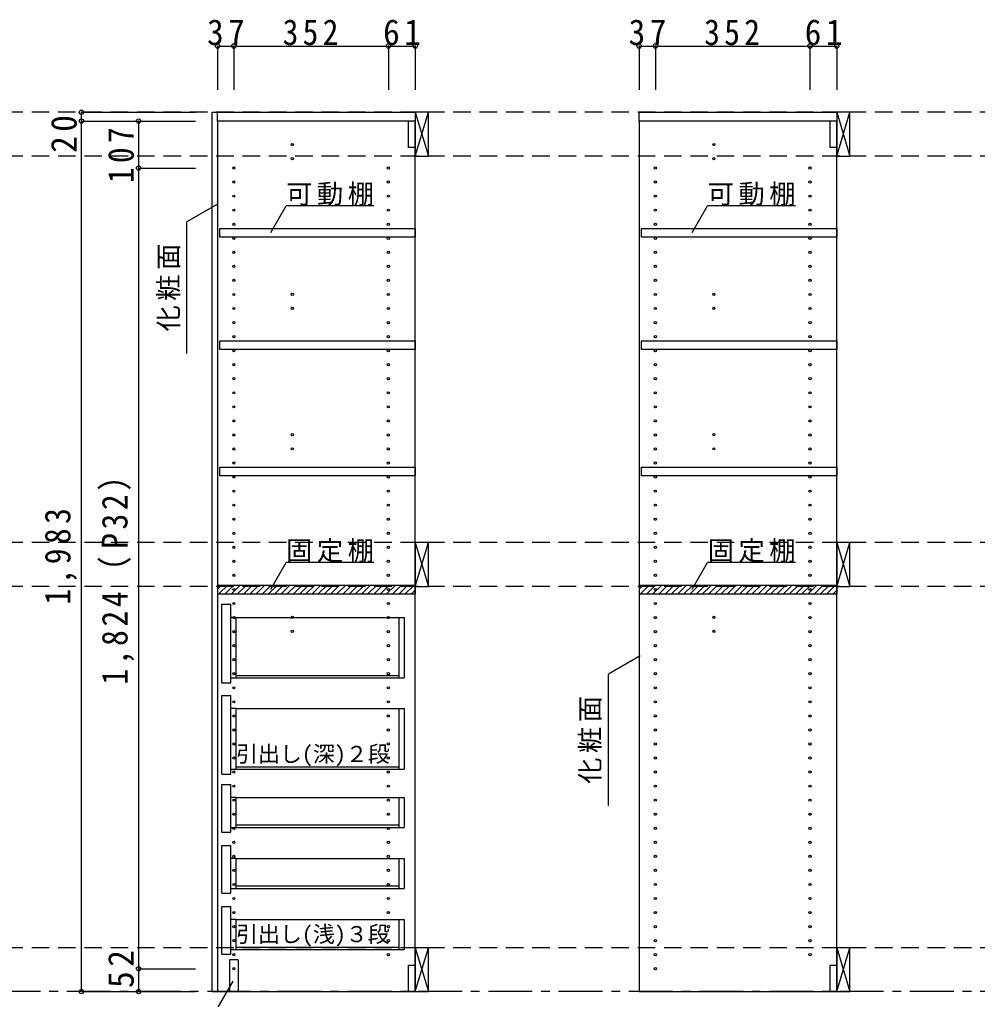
# Model space of a CAD drawing. Units: millimetres at full size, sheet at 1:20; details may follow other scales. Extents: x -3922 to 3878, y -2932 to 2722.
# Drawn here: x -596 to 1585, y -1729 to 503 of the extents above; entities that cross this region are included whole.
import ezdxf
from ezdxf.enums import TextEntityAlignment as Align

# ---------------------------------------------------------------- set-up
doc = ezdxf.new("R2010")
doc.units = ezdxf.units.MM
doc.header["$LTSCALE"] = 20
doc.header["$PDMODE"] = 32
doc.header["$PDSIZE"] = 10
for name, pattern in [('CHAIN1', [8, 5, -1, 1, -1]), ('DASHED1', [1.8, 1.2, -0.6]), ('DASHED2', [3, 2, -1])]:
    doc.linetypes.add(name, pattern=pattern)
for name, color, linetype in [('0-2_本体', 2, 'Continuous'), ('0-3_固定棚', 2, 'Continuous'), ('0-4_可動棚', 3, 'Continuous'), ('0-5', 4, 'Continuous'), ('0-6_ﾊﾟｲﾌﾟﾊﾝｶﾞｰ', 2, 'Continuous'), ('0-7_桟木・巾木', 2, 'Continuous'), ('0-8_引き出し', 2, 'Continuous'), ('0-A_文字', 7, 'Continuous'), ('0-B_寸法', 7, 'Continuous'), ('0-C_ハッチ', 4, 'Continuous')]:
    doc.layers.add(name, color=color, linetype=linetype)
doc.styles.add('ＭＳ ゴシック', font='')
doc.styles.get('ＭＳ ゴシック').set_extended_font_data('MS Gothic')

# ---------------------------------------------------------------- blocks, each defined once
blk = doc.blocks.new('引出(深)')
at = {"layer": '0-8_引き出し'}
for p, q in [((-188.08, 200.1), (-168.08, 200.1)), ((-188.08, 21.1), (-188.08, 200.1)), ((-168.08, 21.1), (-168.08, 200.1)), ((-156.08, 170.1), (-168.08, 170.1)), ((-156.08, 32.1), (-156.08, 170.1)), ((214.76, 170.1), (226.92, 170.1)), ((214.92, 170.1), (214.92, 32.1)), ((226.92, 170.1), (226.92, 32.1)), ((-168.08, 32.1), (-156.08, 32.1)), ((-156.08, 37.6), (214.92, 37.6)), ((214.92, 32.1), (226.92, 32.1)), ((-188.08, 21.1), (-168.08, 21.1)), ((-188.08, -7.9), (-168.08, -7.9)), ((-188.08, -186.9), (-188.08, -7.9)), ((-168.08, -186.9), (-168.08, -7.9)), ((-156.08, -37.9), (-168.08, -37.9)), ((-156.08, -175.9), (-156.08, -37.9)), ((214.76, -37.9), (226.92, -37.9)), ((214.92, -37.9), (214.92, -175.9)), ((226.92, -37.9), (226.92, -175.9)), ((-168.08, -175.9), (-156.08, -175.9)), ((-156.08, -170.4), (214.92, -170.4)), ((214.92, -175.9), (226.92, -175.9)), ((-188.08, -186.9), (-168.08, -186.9))]:
    blk.add_line(p, q, dxfattribs=at)
at = {"layer": '0-8_引き出し', "color": 7}
for p, q in [((-156.08, 170.1), (214.76, 170.1)), ((-156.08, 32.1), (214.92, 32.1)), ((-156.08, -37.9), (214.76, -37.9)), ((-156.08, -175.9), (214.92, -175.9))]:
    blk.add_line(p, q, dxfattribs=at)
at = {"layer": '0-8_引き出し', "color": 7, "linetype": 'DASHED1'}
for p, q in [((214.76, 170.1), (226.92, 170.1)), ((214.76, -37.9), (226.92, -37.9))]:
    blk.add_line(p, q, dxfattribs=at)
blk = doc.blocks.new('引出(浅)D450')
at = {"layer": '0-8_引き出し'}
for p, q in [((-188.55, 203.8), (-168.55, 203.8)), ((-188.55, 94.8), (-188.55, 203.8)), ((-168.55, 94.8), (-168.55, 203.8)), ((-156.55, 173.8), (-168.55, 173.8)), ((214.3, 173.8), (226.45, 173.8)), ((214.45, 173.8), (214.45, 105.8)), ((226.45, 173.8), (226.45, 105.8)), ((-188.55, 94.8), (-168.55, 94.8)), ((-156.55, 111.3), (214.45, 111.3)), ((214.45, 105.8), (226.45, 105.8)), ((-188.55, 64.8), (-168.55, 64.8)), ((-188.55, -44.2), (-188.55, 64.8)), ((-168.55, -44.2), (-168.55, 64.8)), ((-156.55, 34.8), (-168.55, 34.8)), ((-156.55, -33.2), (-156.55, 34.8)), ((214.3, 34.8), (226.45, 34.8)), ((214.45, 34.8), (214.45, -33.2)), ((226.45, 34.8), (226.45, -33.2)), ((-188.55, -44.2), (-168.55, -44.2)), ((-168.55, -33.2), (-156.55, -33.2)), ((-156.55, -27.7), (214.45, -27.7)), ((214.45, -33.2), (226.45, -33.2)), ((-188.55, -74.2), (-168.55, -74.2)), ((-188.55, -183.2), (-188.55, -74.2)), ((-168.55, -183.2), (-168.55, -74.2)), ((-156.55, -104.2), (-168.55, -104.2)), ((-156.55, -172.2), (-156.55, -104.2)), ((214.3, -104.2), (226.45, -104.2)), ((214.45, -104.2), (214.45, -172.2)), ((226.45, -104.2), (226.45, -172.2)), ((-168.55, -172.2), (-156.55, -172.2)), ((-156.55, -166.7), (214.45, -166.7)), ((214.45, -172.2), (226.45, -172.2)), ((-188.55, -183.2), (-168.55, -183.2))]:
    blk.add_line(p, q, dxfattribs=at)
at = {"layer": '0-8_引き出し', "color": 7}
for p, q in [((-156.55, 173.8), (214.3, 173.8)), ((-156.55, 105.8), (214.45, 105.8)), ((-156.55, 34.8), (214.3, 34.8)), ((-156.55, -33.2), (214.45, -33.2)), ((-156.55, -104.2), (214.3, -104.2)), ((-156.55, -172.2), (214.45, -172.2))]:
    blk.add_line(p, q, dxfattribs=at)
at = {"layer": '0-8_引き出し', "color": 7, "linetype": 'DASHED1'}
for p, q in [((214.3, 173.8), (226.45, 173.8)), ((214.3, 34.8), (226.45, 34.8)), ((214.3, -104.2), (226.45, -104.2))]:
    blk.add_line(p, q, dxfattribs=at)
at = {"layer": '0-8_引き出し'}
blk.add_lwpolyline([(-168.55, 105.8), (-156.55, 105.8), (-156.55, 173.8)], dxfattribs=at)

msp = doc.modelspace()

# ---------------------------------------------------------------- linework, layer by layer
at = {"layer": '0-2_本体'}
for p, q in [((-145.36, 271.73), (-145.36, 291.73)), ((-145.36, 291.73), (304.64, 291.73)), ((304.64, 291.73), (304.64, 271.73)), ((814.64, 271.73), (814.64, 291.73)), ((814.64, 291.73), (1264.64, 291.73)), ((1264.64, 291.73), (1264.64, 271.73)), ((304.64, 271.73), (-145.36, 271.73)), ((1264.64, 271.73), (814.64, 271.73))]:
    msp.add_line(p, q, dxfattribs=at)
at = {"layer": '0-3_固定棚'}
for p, q in [((-145.36, -785.27), (-145.36, -805.27)), ((-145.36, -785.27), (304.64, -785.27)), ((304.64, -785.27), (304.64, -805.27)), ((814.64, -785.27), (814.64, -805.27)), ((814.64, -785.27), (1264.64, -785.27)), ((1264.64, -785.27), (1264.64, -805.27)), ((-145.36, -805.27), (304.64, -805.27)), ((814.64, -805.27), (1264.64, -805.27))]:
    msp.add_line(p, q, dxfattribs=at)
at = {"layer": '0-4_可動棚', "color": 2}
for points in [[(-140.36, 27.23), (304.64, 27.23), (304.64, 7.23), (-140.36, 7.23)], [(819.64, 27.23), (1264.64, 27.23), (1264.64, 7.23), (819.64, 7.23)], [(-140.36, -228.77), (304.64, -228.77), (304.64, -248.77), (-140.36, -248.77)], [(819.64, -228.77), (1264.64, -228.77), (1264.64, -248.77), (819.64, -248.77)], [(-140.36, -516.77), (304.64, -516.77), (304.64, -536.77), (-140.36, -536.77)], [(819.64, -516.77), (1264.64, -516.77), (1264.64, -536.77), (819.64, -536.77)]]:
    msp.add_lwpolyline(points, close=True, dxfattribs=at)
at = {"layer": '0-5', "color": 3}
for p, q in [((-145.36, 271.73), (-145.36, -1711.27)), ((304.64, 271.73), (-145.36, 271.73)), ((304.64, -1711.27), (304.64, 271.73)), ((814.64, 271.73), (814.64, -1711.27)), ((1264.64, 271.73), (814.64, 271.73)), ((1264.64, -1711.27), (1264.64, 271.73)), ((-145.36, -1711.27), (304.64, -1711.27)), ((814.64, -1711.27), (1264.64, -1711.27))]:
    msp.add_line(p, q, dxfattribs=at)
at = {"layer": '0-5'}
for centre in [(24.64, 218.23), (984.64, 218.23), (24.64, 186.23), (984.64, 186.23), (-108.36, 164.73), (243.64, 164.73), (851.64, 164.73), (1203.64, 164.73), (-108.36, 132.73), (243.64, 132.73), (851.64, 132.73), (1203.64, 132.73), (-108.36, 100.73), (243.64, 100.73), (851.64, 100.73), (1203.64, 100.73), (-108.36, 68.73), (243.64, 68.73), (851.64, 68.73), (1203.64, 68.73), (-108.36, 36.73), (243.64, 36.73), (851.64, 36.73), (1203.64, 36.73), (-108.36, 4.73), (243.64, 4.73), (851.64, 4.73), (1203.64, 4.73), (-108.36, -27.27), (243.64, -27.27), (851.64, -27.27), (1203.64, -27.27), (-108.36, -59.27), (243.64, -59.27), (851.64, -59.27), (1203.64, -59.27), (-108.36, -91.27), (243.64, -91.27), (851.64, -91.27), (1203.64, -91.27), (-108.36, -123.27), (24.64, -122.77), (243.64, -123.27), (851.64, -123.27), (984.64, -122.77), (1203.64, -123.27), (-108.36, -155.27), (24.64, -154.77), (243.64, -155.27), (851.64, -155.27), (984.64, -154.77), (1203.64, -155.27), (-108.36, -187.27), (243.64, -187.27), (851.64, -187.27), (1203.64, -187.27), (-108.36, -219.27), (243.64, -219.27), (851.64, -219.27), (1203.64, -219.27), (-108.36, -251.27), (243.64, -251.27), (851.64, -251.27), (1203.64, -251.27), (-108.36, -283.27), (243.64, -283.27), (851.64, -283.27), (1203.64, -283.27), (-108.36, -315.27), (243.64, -315.27), (851.64, -315.27), (1203.64, -315.27), (-108.36, -347.27), (243.64, -347.27), (851.64, -347.27), (1203.64, -347.27), (-108.36, -379.27), (243.64, -379.27), (851.64, -379.27), (1203.64, -379.27), (-108.36, -411.27), (243.64, -411.27), (851.64, -411.27), (1203.64, -411.27), (-108.36, -443.27), (24.64, -442.77), (243.64, -443.27), (851.64, -443.27), (984.64, -442.77), (1203.64, -443.27), (-108.36, -475.27), (24.64, -474.77), (243.64, -475.27), (851.64, -475.27), (984.64, -474.77), (1203.64, -475.27), (-108.36, -507.27), (243.64, -507.27), (851.64, -507.27), (1203.64, -507.27), (-108.36, -539.27), (243.64, -539.27), (851.64, -539.27), (1203.64, -539.27), (-108.36, -571.27), (243.64, -571.27), (851.64, -571.27), (1203.64, -571.27), (-108.36, -603.27), (243.64, -603.27), (851.64, -603.27), (1203.64, -603.27), (-108.36, -635.27), (243.64, -635.27), (851.64, -635.27), (1203.64, -635.27), (-108.36, -667.27), (243.64, -667.27), (851.64, -667.27), (1203.64, -667.27), (-108.36, -699.27), (243.64, -699.27), (851.64, -699.27), (1203.64, -699.27), (-108.36, -731.27), (243.64, -731.27), (851.64, -731.27), (1203.64, -731.27), (-108.36, -763.27), (243.64, -763.27), (851.64, -763.27), (1203.64, -763.27), (-108.36, -795.27), (243.64, -795.27), (851.64, -795.27), (1203.64, -795.27), (-108.36, -827.27), (243.64, -827.27), (851.64, -827.27), (1203.64, -827.27), (-108.36, -859.27), (24.64, -858.77), (243.64, -859.27), (851.64, -859.27), (984.64, -858.77), (1203.64, -859.27), (-108.36, -891.27), (24.64, -890.77), (243.64, -891.27), (851.64, -891.27), (984.64, -890.77), (1203.64, -891.27), (-108.36, -923.27), (243.64, -923.27), (851.64, -923.27), (1203.64, -923.27), (-108.36, -955.27), (243.64, -955.27), (851.64, -955.27), (1203.64, -955.27), (-108.36, -987.27), (243.64, -987.27), (851.64, -987.27), (1203.64, -987.27), (-108.36, -1019.27), (243.64, -1019.27), (851.64, -1019.27), (1203.64, -1019.27), (-108.36, -1051.27), (243.64, -1051.27), (851.64, -1051.27), (1203.64, -1051.27), (-108.36, -1083.27), (243.64, -1083.27), (851.64, -1083.27), (1203.64, -1083.27), (-108.36, -1115.27), (243.64, -1115.27), (851.64, -1115.27), (1203.64, -1115.27), (-108.36, -1147.27), (243.64, -1147.27), (851.64, -1147.27), (1203.64, -1147.27), (-108.36, -1179.27), (243.64, -1179.27), (851.64, -1179.27), (1203.64, -1179.27), (-108.36, -1211.27), (243.64, -1211.27), (851.64, -1211.27), (1203.64, -1211.27), (-108.36, -1243.27), (243.64, -1243.27), (851.64, -1243.27), (1203.64, -1243.27), (-108.36, -1275.27), (243.64, -1275.27), (851.64, -1275.27), (1203.64, -1275.27), (-108.36, -1307.27), (243.64, -1307.27), (851.64, -1307.27), (1203.64, -1307.27), (-108.36, -1339.27), (243.64, -1339.27), (851.64, -1339.27), (1203.64, -1339.27), (-108.36, -1371.27), (243.64, -1371.27), (851.64, -1371.27), (1203.64, -1371.27), (-108.36, -1403.27), (243.64, -1403.27), (851.64, -1403.27), (1203.64, -1403.27), (-108.36, -1435.27), (243.64, -1435.27), (851.64, -1435.27), (1203.64, -1435.27), (-108.36, -1467.27), (243.64, -1467.27), (851.64, -1467.27), (1203.64, -1467.27), (-108.36, -1499.27), (243.64, -1499.27), (851.64, -1499.27), (1203.64, -1499.27), (-108.36, -1531.27), (243.64, -1531.27), (851.64, -1531.27), (1203.64, -1531.27), (-108.36, -1563.27), (243.64, -1563.27), (851.64, -1563.27), (1203.64, -1563.27), (-108.36, -1595.27), (243.64, -1595.27), (851.64, -1595.27), (1203.64, -1595.27), (-108.36, -1627.27), (243.64, -1627.27), (851.64, -1627.27), (1203.64, -1627.27), (-108.36, -1659.27), (851.64, -1659.27)]:
    msp.add_circle(centre, 2.5, dxfattribs=at)
at = {"layer": '0-6_ﾊﾟｲﾌﾟﾊﾝｶﾞｰ'}
for p, q in [((-158.36, 291.73), (-158.36, -1711.27)), ((-158.36, 291.73), (-145.36, 291.73)), ((-158.36, -1711.27), (-145.36, -1711.27))]:
    msp.add_line(p, q, dxfattribs=at)
at = {"layer": '0-7_桟木・巾木'}
for p, q in [((304.64, 271.73), (289.64, 271.73)), ((289.64, 211.73), (289.64, 271.73)), ((304.64, 271.73), (304.64, 230.73)), ((1264.64, 271.73), (1249.64, 271.73)), ((1249.64, 211.73), (1249.64, 271.73)), ((1264.64, 271.73), (1264.64, 230.73)), ((289.64, -1651.27), (304.64, -1651.27)), ((304.64, -1651.27), (304.64, -1711.27)), ((1249.64, -1651.27), (1264.64, -1651.27)), ((1264.64, -1651.27), (1264.64, -1711.27))]:
    msp.add_line(p, q, dxfattribs=at)
for points in [[(304.64, 211.73), (293.14, 211.73), (289.64, 211.73)], [(1264.64, 211.73), (1253.14, 211.73), (1249.64, 211.73)], [(304.64, -1711.27), (289.64, -1711.27), (289.64, -1651.27)], [(1264.64, -1711.27), (1249.64, -1711.27), (1249.64, -1651.27)]]:
    msp.add_lwpolyline(points, dxfattribs=at)
at = {"layer": '0-8_引き出し', "color": 3}
for p, q in [((304.64, 291.73), (304.64, 191.73)), ((334.64, 291.73), (304.64, 291.73)), ((334.64, 191.73), (334.64, 291.73)), ((1264.64, 291.73), (1264.64, 191.73)), ((1294.64, 291.73), (1264.64, 291.73)), ((1294.64, 191.73), (1294.64, 291.73)), ((304.64, 191.73), (334.64, 191.73)), ((1264.64, 191.73), (1294.64, 191.73)), ((304.64, -1611.27), (304.64, -1711.27)), ((334.64, -1611.27), (304.64, -1611.27)), ((334.64, -1711.27), (334.64, -1611.27)), ((1264.64, -1611.27), (1264.64, -1711.27)), ((1294.64, -1611.27), (1264.64, -1611.27)), ((1294.64, -1711.27), (1294.64, -1611.27)), ((304.64, -1711.27), (334.64, -1711.27)), ((1264.64, -1711.27), (1294.64, -1711.27))]:
    msp.add_line(p, q, dxfattribs=at)
at = {"layer": '0-8_引き出し', "color": 7}
for p, q in [((304.64, 191.73), (334.64, 291.73)), ((304.64, 291.73), (334.64, 191.73)), ((1264.64, 191.73), (1294.64, 291.73)), ((1264.64, 291.73), (1294.64, 191.73)), ((304.64, -688.27), (334.64, -788.27)), ((304.64, -788.27), (334.64, -688.27)), ((1264.64, -688.27), (1294.64, -788.27)), ((1264.64, -788.27), (1294.64, -688.27)), ((304.64, -1711.27), (334.64, -1611.27)), ((304.64, -1611.27), (334.64, -1711.27)), ((1264.64, -1711.27), (1294.64, -1611.27)), ((1264.64, -1611.27), (1294.64, -1711.27)), ((-98.36, -1639.27), (-98.36, -1711.27))]:
    msp.add_line(p, q, dxfattribs=at)
at = {"layer": '0-8_引き出し', "color": 3}
for points in [[(334.64, -788.27), (334.64, -688.27), (304.64, -688.27), (304.64, -788.27)], [(1294.64, -788.27), (1294.64, -688.27), (1264.64, -688.27), (1264.64, -788.27)]]:
    msp.add_lwpolyline(points, close=True, dxfattribs=at)
at = {"layer": '0-8_引き出し', "color": 7}
msp.add_lwpolyline([(-98.36, -1639.27), (-118.36, -1639.27), (-118.36, -1711.27)], dxfattribs=at)
at = {"layer": '0-A_文字'}
for p, q in [((-145.36, 82.66), (-215.36, 42.25)), ((-24.49, 18.17), (10.52, 78.82)), ((210.52, 78.82), (10.52, 78.82)), ((935.51, 18.17), (970.52, 78.82)), ((1170.52, 78.82), (970.52, 78.82)), ((-215.36, -257.75), (-215.36, 42.25)), ((-24.49, -794.33), (10.52, -733.68)), ((210.52, -733.68), (10.52, -733.68)), ((935.51, -794.33), (970.52, -733.68)), ((1170.52, -733.68), (970.52, -733.68)), ((816.64, -946.62), (744.64, -988.19)), ((744.64, -1288.19), (744.64, -988.19))]:
    msp.add_line(p, q, dxfattribs=at)
at = {"layer": '0-A_文字', "linetype": 'CHAIN1'}
msp.add_line((3131.3, -1711.27), (-3305.36, -1711.27), dxfattribs=at)
at = {"layer": '0-A_文字'}
msp.add_lwpolyline([(-110.62, -1687.54), (-217.7, -1873.01), (-483.98, -1873.01)], dxfattribs=at)
at = {"layer": '0-B_寸法', "color": 4}
for p, q in [((-145.36, 442.73), (-145.36, 342.73)), ((-145.36, 442.73), (304.64, 442.73)), ((-108.36, 442.73), (-108.36, 342.73)), ((243.64, 442.73), (243.64, 342.73)), ((304.64, 442.73), (304.64, 342.73)), ((814.64, 442.73), (814.64, 342.73)), ((814.64, 442.73), (1264.64, 442.73)), ((851.64, 442.73), (851.64, 342.73)), ((1203.64, 442.73), (1203.64, 342.73)), ((1264.64, 442.73), (1264.64, 342.73)), ((-455.36, 271.73), (-455.36, 291.73)), ((-455.36, 291.73), (-195.36, 291.73)), ((-455.36, -1711.27), (-455.36, 271.73)), ((-455.36, 271.73), (-195.36, 271.73)), ((-325.36, 271.73), (-195.36, 271.73)), ((-325.36, 271.73), (-325.36, 164.73)), ((-325.36, 164.73), (-195.36, 164.73)), ((-325.36, 164.73), (-325.36, -1659.27)), ((-325.36, -1659.27), (-195.36, -1659.27)), ((-325.36, -1659.27), (-325.36, -1711.27)), ((-455.36, -1711.27), (-195.36, -1711.27)), ((-325.36, -1711.27), (-195.36, -1711.27))]:
    msp.add_line(p, q, dxfattribs=at)
at = {"layer": '0-B_寸法', "color": 4, "linetype": 'DASHED2'}
for p, q in [((3131.3, 291.73), (-3305.36, 291.73)), ((3131.3, 191.73), (-3305.36, 191.73)), ((3131.3, -688.27), (-3305.36, -688.27)), ((3131.3, -788.27), (-3305.36, -788.27)), ((3131.3, -1611.27), (-3305.36, -1611.27))]:
    msp.add_line(p, q, dxfattribs=at)
at = {"layer": '0-B_寸法'}
for p in [(-145.36, 442.73), (-108.36, 442.73), (243.64, 442.73), (304.64, 442.73), (814.64, 442.73), (851.64, 442.73), (1203.64, 442.73), (1264.64, 442.73), (-455.36, 291.73), (-455.36, 271.73), (-325.36, 271.73), (-325.36, 164.73), (-325.36, -1659.27), (-455.36, -1711.27), (-325.36, -1711.27)]:
    msp.add_point(p, dxfattribs=at)
at = {"layer": '0-C_ハッチ'}
for p, q in [((-145.36, -794.22), (-136.42, -785.27)), ((-142.27, -805.27), (-122.27, -785.27)), ((-128.13, -805.27), (-108.13, -785.27)), ((-113.99, -805.27), (-93.99, -785.27)), ((-99.85, -805.27), (-79.85, -785.27)), ((-85.71, -805.27), (-65.71, -785.27)), ((-71.56, -805.27), (-51.56, -785.27)), ((-57.42, -805.27), (-37.42, -785.27)), ((-43.28, -805.27), (-23.28, -785.27)), ((-29.14, -805.27), (-9.14, -785.27)), ((-15, -805.27), (5, -785.27)), ((-0.85, -805.27), (19.15, -785.27)), ((13.29, -805.27), (33.29, -785.27)), ((27.43, -805.27), (47.43, -785.27)), ((41.57, -805.27), (61.57, -785.27)), ((55.72, -805.27), (75.72, -785.27)), ((69.86, -805.27), (89.86, -785.27)), ((84, -805.27), (104, -785.27)), ((98.14, -805.27), (118.14, -785.27)), ((112.28, -805.27), (132.28, -785.27)), ((126.43, -805.27), (146.43, -785.27)), ((140.57, -805.27), (160.57, -785.27)), ((154.71, -805.27), (174.71, -785.27)), ((168.85, -805.27), (188.85, -785.27)), ((182.99, -805.27), (202.99, -785.27)), ((197.14, -805.27), (217.14, -785.27)), ((211.28, -805.27), (231.28, -785.27)), ((225.42, -805.27), (245.42, -785.27)), ((239.56, -805.27), (259.56, -785.27)), ((253.71, -805.27), (273.71, -785.27)), ((267.85, -805.27), (287.85, -785.27)), ((281.99, -805.27), (301.99, -785.27)), ((296.13, -805.27), (304.64, -796.76)), ((814.64, -794.22), (823.58, -785.27)), ((817.73, -805.27), (837.73, -785.27)), ((831.87, -805.27), (851.87, -785.27)), ((846.01, -805.27), (866.01, -785.27)), ((860.15, -805.27), (880.15, -785.27)), ((874.29, -805.27), (894.29, -785.27)), ((888.44, -805.27), (908.44, -785.27)), ((902.58, -805.27), (922.58, -785.27)), ((916.72, -805.27), (936.72, -785.27)), ((930.86, -805.27), (950.86, -785.27)), ((945, -805.27), (965, -785.27)), ((959.15, -805.27), (979.15, -785.27)), ((973.29, -805.27), (993.29, -785.27)), ((987.43, -805.27), (1007.43, -785.27)), ((1001.57, -805.27), (1021.57, -785.27)), ((1015.72, -805.27), (1035.72, -785.27)), ((1029.86, -805.27), (1049.86, -785.27)), ((1044, -805.27), (1064, -785.27)), ((1058.14, -805.27), (1078.14, -785.27)), ((1072.28, -805.27), (1092.28, -785.27)), ((1086.43, -805.27), (1106.43, -785.27)), ((1100.57, -805.27), (1120.57, -785.27)), ((1114.71, -805.27), (1134.71, -785.27)), ((1128.85, -805.27), (1148.85, -785.27)), ((1142.99, -805.27), (1162.99, -785.27)), ((1157.14, -805.27), (1177.14, -785.27)), ((1171.28, -805.27), (1191.28, -785.27)), ((1185.42, -805.27), (1205.42, -785.27)), ((1199.56, -805.27), (1219.56, -785.27)), ((1213.71, -805.27), (1233.71, -785.27)), ((1227.85, -805.27), (1247.85, -785.27)), ((1241.99, -805.27), (1261.99, -785.27)), ((1256.13, -805.27), (1264.64, -796.76))]:
    msp.add_line(p, q, dxfattribs=at)

# ---------------------------------------------------------------- block references
at = {"layer": '0-8_引き出し'}
msp.add_blockref('引出(浅)D450', (53.18, -1443.07), dxfattribs=at)
at = {"layer": '0-A_文字'}
msp.add_blockref('引出(深)', (52.72, -1028.87), dxfattribs=at)

# ---------------------------------------------------------------- texts
at = {"layer": '0-A_文字', "style": 'ＭＳ ゴシック'}
for s, p in [('引出し(深)２段', (-103.36, -1199.27)), ('引出し(浅)３段', (-103.36, -1609.77))]:
    msp.add_text(s, height=36.66, dxfattribs=at).set_placement(p, align=Align.BOTTOM_LEFT)
at = {"layer": '0-A_文字', "char_height": 43.99, "attachment_point": 7, "style": 'ＭＳ ゴシック'}
for s, insert in [('\\T1.17;可動棚', (10.52, 78.82)), ('\\T1.17;可動棚', (970.52, 78.82)), ('\\T1.17;固定棚', (10.52, -733.68)), ('\\T1.17;固定棚', (970.52, -733.68))]:
    msp.add_mtext(s, dxfattribs=dict(at, insert=insert))
at = {"layer": '0-A_文字', "char_height": 43.99, "attachment_point": 7, "rotation": 90, "style": 'ＭＳ ゴシック'}
for insert in [(-230.36, -207.75), (729.64, -1238.19)]:
    msp.add_mtext('\\T1.17;化粧面', dxfattribs=dict(at, insert=insert))
at = {"layer": '0-B_寸法', "char_height": 58.65, "attachment_point": 7, "style": 'ＭＳ ゴシック'}
for s, insert in [('\\T1.27;\\W0.95;37', (-169.36, 443.94)), ('\\T1.27;\\W0.9;352', (2.64, 443.94)), ('\\T1.27;\\W0.95;61', (231.64, 443.94)), ('\\T1.27;\\W0.95;37', (790.64, 443.94)), ('\\T1.27;\\W0.9;352', (962.64, 443.94)), ('\\T1.27;\\W0.95;61', (1191.64, 443.94))]:
    msp.add_mtext(s, dxfattribs=dict(at, insert=insert))
at = {"layer": '0-B_寸法', "char_height": 58.65, "attachment_point": 7, "rotation": 90, "style": 'ＭＳ ゴシック'}
for s, insert in [('\\T1.27;\\W0.95;20', (-465.36, 199.36)), ('\\T1.27;\\W0.9;107', (-335.36, 130.38)), ('\\T1.23;\\W0.9;1,824（P32）', (-335.36, -1012.27)), ('\\T1.28;\\W0.9;1,983', (-465.36, -829.77)), ('\\T1.27;\\W0.95;52', (-335.36, -1703))]:
    msp.add_mtext(s, dxfattribs=dict(at, insert=insert))

doc.saveas('drawing.dxf')
